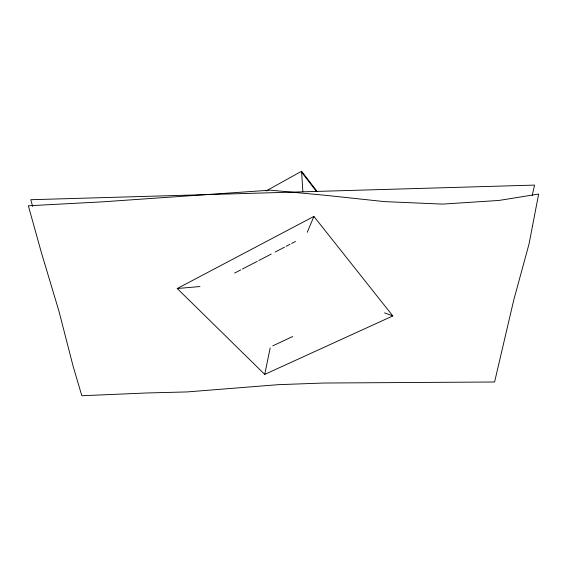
<?xml version="1.0" encoding="UTF-8"?>
<svg xmlns="http://www.w3.org/2000/svg" width="567" height="567" viewBox="0 0 567 567"><rect width="100%" height="100%" fill="white"/><g stroke="black" fill="none" stroke-linecap="round" stroke-linejoin="round"><path stroke-width="0.85" d="M264.725 374.39L392.825 315.932L313.898 216.424L177.237 288.511L264.725 374.39L270.19 347.855M532.215 195.445L534.561 185.097L30.724 199.719L32.688 206.508M307.264 232.257L313.898 216.424M266.058 190.966L301.594 171.255L317.244 191.603M234.618 273.081L240.862 269.842M242.421 269.027L257.241 261.33M258.8 260.522L271.281 254.037M275.186 252.017L284.549 247.155M286.108 246.34L290.006 244.32M291.566 243.505L295.471 241.478M272.762 345.87L292.721 336.5M177.237 288.511L199.953 286.548M384.546 312.856L392.825 315.932M301.658 172.269L316.634 191.724M301.594 171.255L302.849 191.511M532.413 226.467L529.068 243.86L513.737 300.106L494.58 382.002L323.75 383.03L278.326 384.674L186.982 391.932L147.165 392.959L81.825 395.745L73.193 366.537L58.918 311.063L41.441 252.783L28.35 205.778L101.897 201.88L270.346 190.165L326.585 195.417L384.306 201.604L442.451 204.106L499.017 200.442L538.65 194.042L532.413 226.467"/></g></svg>
